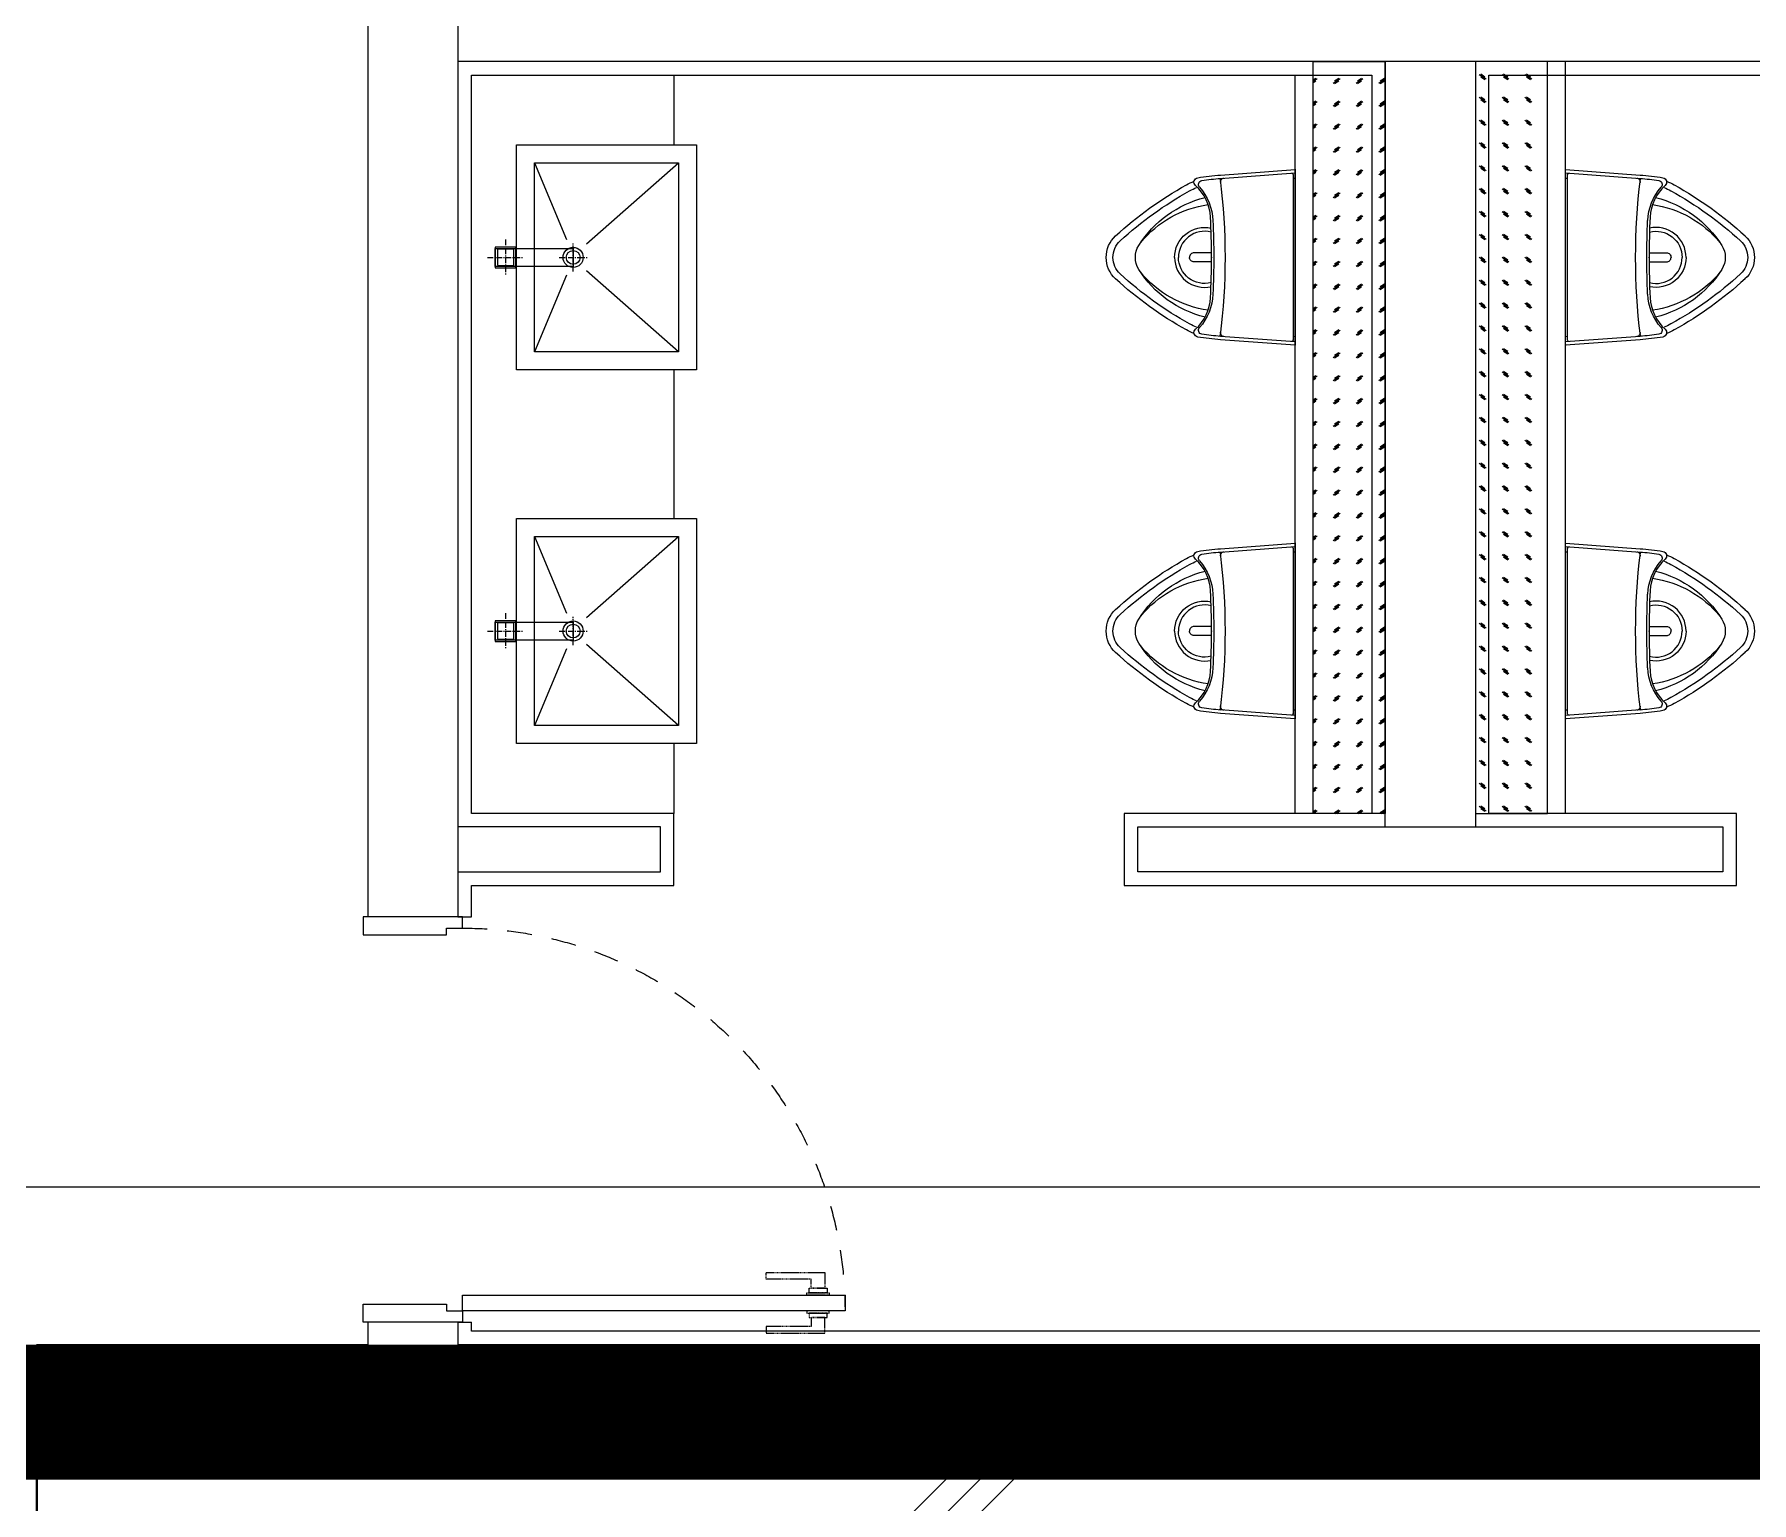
# Model space of a CAD drawing. Header units: millimetres. Extents: x 3546612 to 5615882, y 547008 to 3162891.
# Drawn here: x 5489784 to 5493599, y 2457666 to 2460928 of the extents above; entities that cross this region are included whole.
import ezdxf

# ---------------------------------------------------------------- set-up
doc = ezdxf.new("R2010")
doc.units = ezdxf.units.MM
for name, pattern in [('XR-평면도$0$CENTER', [2, 1.25, -0.25, 0.25, -0.25]), ('XR-평면도$0$DASHEDX2', [1.5, 1, -0.5]), ('XR-평면도$0$HID', [2, 1.1, -0.9])]:
    doc.linetypes.add(name, pattern=pattern)
doc.layers.add('HEB-Angle joint', color=1, linetype='Continuous')
doc.layers.add('XR-평면도$0$A-CONC-SOLD', color=9, linetype='Continuous')
for name, color, linetype, lineweight in [('XR-평면도$0$A-CNTL', 9, 'Continuous', 15), ('XR-평면도$0$A-CONC-LIN1', 9, 'Continuous', 40), ('XR-평면도$0$A-DWXM-DOOR', 9, 'Continuous', 25), ('XR-평면도$0$A-ELEV-LIN3', 9, 'Continuous', 18), ('XR-평면도$0$A-FLXM-SANI', 9, 'Continuous', 20), ('XR-평면도$0$A-WAXM-DRYW', 9, 'Continuous', 25), ('XR-평면도$0$A-XXXX-FIN2', 9, 'Continuous', 20)]:
    doc.layers.add(name, color=color, linetype=linetype, lineweight=lineweight)
doc.layers.add('XR-평면도$0$A-XXXX-NPLT', color=9, linetype='Continuous', lineweight=15, plot=False)

# ---------------------------------------------------------------- blocks, each defined once
blk = doc.blocks.new('XR-평면도$0$중심선(210216)')
at = {"layer": 'XR-평면도$0$A-CNTL', "ltscale": 300}
blk.add_lwpolyline([(-10000, 119000), (186000, 119000)], dxfattribs=at)
blk = doc.blocks.new('XR-평면도$0$CORE_01_기준층(220124)')
at = {"layer": 'XR-평면도$0$A-CONC-SOLD'}
h = blk.add_hatch(dxfattribs=at)
h.set_pattern_fill('CONC', color=256, scale=100)
h.set_pattern_definition([(45, (-392000.2, -757620.6), (-2121.32, 2121.32), []), (45, (-392000.2, -757545.6), (-2121.32, 2121.32), []), (45, (-392000.2, -757470.6), (-2121.32, 2121.32), [])])
h.paths.add_polyline_path([(9450, -9450), (9450, -12000), (4500, -12000), (4500, -9450), (5000, -9450), (5000, -9200), (4250, -9200), (4250, -12000), (400, -12000), (400, -8915), (0, -8915), (0, -12400), (9850, -12400), (9850, 0), (1650, 0), (1650, -400), (2400, -400), (2400, -4050), (2650, -4050), (2650, -3650), (3050, -3650), (3050, -3400), (2650, -3400), (2650, -400), (9450, -400), (9450, -3400), (4150, -3400), (4150, -3650), (5250, -3650), (5250, -6550), (2650, -6550), (2650, -5150), (2400, -5150), (2400, -6800), (5900, -6800), (5900, -6550), (5500, -6550), (5500, -3650), (6900, -3650), (6900, -6550), (6500, -6550), (6500, -6800), (7650, -6800), (7650, -6550), (7150, -6550), (7150, -3650), (9450, -3650), (9450, -6550), (8950, -6550), (8950, -6800), (9450, -6800), (9450, -9200), (8850, -9200), (8850, -9450)])
h.paths.add_polyline_path([(6300, -9200), (6300, -9450), (7550, -9450), (7550, -9200)], flags=17)
h.paths.add_polyline_path([(400, -400), (535, -400), (535, 0), (0, 0), (0, -7100), (400, -7100)], flags=17)
at = {"layer": 'XR-평면도$0$A-CONC-LIN1'}
for points in [[(1665, 0), (9850, 0), (9850, -12400), (0, -12400), (0, -8915)], [(1665, 0), (1665, -400)]]:
    blk.add_lwpolyline(points, dxfattribs=at)
blk = doc.blocks.new('XR-평면도$0$소변기_02')
at = {"layer": 'XR-평면도$0$A-FLXM-SANI'}
for p, q in [((-175.4, -100), (-187.5, -100)), ((-187.5, -100), (-175.4, -265.9)), ((183.9, -105), (-183.9, -105)), ((-175.1, -105), (-175.4, -100)), ((175.4, -100), (-175.4, -100)), ((175.4, -100), (175.1, -105)), ((175.4, -265.9), (187.5, -100)), ((187.5, -100), (175.4, -100))]:
    blk.add_line(p, q, dxfattribs=at)
for points in [[(-187.5, -100), (-195, -100), (-182.9, -265.9, 0.023242), (-176.9, -316.6, 0.630524), (-159.5, -321.6, -0.202072), (-89.5, -288.1, -0.011863), (0, -286, -0.011863), (89.5, -288.1, -0.202072), (159.5, -321.6, 0.630524), (176.9, -316.6, 0.023242), (182.9, -265.9), (195, -100), (187.5, -100)], [(0, -368, -0.478946), (-65.1, -287.1)], [(-56.1, -286.8, 0.490611), (0, -359.4, 0.528057)], [(-10, -286), (-10, -324.8, 0.414214), (0, -334.8, 0.414214)], [(10, -286), (10, -324.8, -0.414214), (0, -334.8, -0.414214)], [(56.1, -286.8, -0.490611), (0, -359.4, -0.528057)], [(0, -368, 0.478946), (65.1, -287.1)]]:
    blk.add_lwpolyline(points, format="xyb", dxfattribs=at)
for centre, radius, start, end in [((-183.9, -108), 3, 90, 184.1596), ((183.9, -108), 3, 355.8404, 90), ((-168, -258), 8, 184.1596, 276.8254), ((373.1, -226), 550, 184.1596, 188.5026), ((-173.2, -268.7), 2, 97.0893, 184.471), ((0, -1661.5), 1405.5, 82.9107, 97.0893), ((168, -258), 8, 263.1746, 355.8404), ((-373.1, -226), 550, 351.4974, 355.8404), ((173.2, -268.7), 2, 355.529, 82.9107), ((-76.5, -402.7), 120, 92.4755, 131.4748), ((103.4, -241.7), 243.5, 193.9578, 237.7034), ((118.9, -259.2), 238.8, 188.2663, 230.4596), ((0, -2172.2), 1891.2, 90, 92.4755), ((0, -2172.2), 1891.2, 87.5245, 90), ((-103.4, -241.7), 243.5, 302.2966, 346.0422), ((-118.9, -259.2), 238.8, 309.5404, 351.7337), ((76.5, -402.7), 120, 48.5252, 87.5245), ((-161.9, -306), 9, 188.5026, 311.4748), ((-29.7, -269.3), 150, 201.7125, 208.9106), ((551.7, 51.7), 814.1, 208.9106, 222.5695), ((-29.7, -269.3), 135, 201.7125, 208.9106), ((551.7, 51.7), 799.1, 208.9106, 222.5695), ((-551.7, 51.7), 799.1, 317.4305, 331.0894), ((-551.7, 51.7), 814.1, 317.4305, 331.0894), ((29.7, -269.3), 135, 331.0894, 338.2875), ((161.9, -306), 9, 228.5252, 351.4974), ((29.7, -269.3), 150, 331.0894, 338.2875), ((0, -405.2), 50, 237.7034, 302.2966), ((0, -455), 50, 222.5695, 270), ((0, -455), 50, 270, 317.4305), ((0, -455), 65, 222.5695, 270), ((0, -455), 65, 270, 317.4305)]:
    blk.add_arc(centre, radius, start, end, dxfattribs=at)
for p in [(-183.9, -105), (195, -100), (-167, -266), (0, -286)]:
    blk.add_point(p, dxfattribs=at)
blk = doc.blocks.new('XR-평면도$0$도어_005')
at = {"layer": 'XR-평면도$0$A-DWXM-DOOR'}
blk.add_lwpolyline([(60, 0), (60, 850), (25, 850), (25, 0)], close=True, dxfattribs=at)
at = {"layer": 'XR-평면도$0$A-DWXM-DOOR', "color": 9, "linetype": 'XR-평면도$0$DASHEDX2', "ltscale": 2}
for points in [[(-25, 805), (10, 805), (10, 775), (-10, 775), (-10, 675), (-25, 675)], [(20, 810), (20, 770), (10, 770), (10, 810)], [(20, 765), (20, 815), (25, 815), (25, 765)], [(65, 765), (65, 815), (60, 815), (60, 765)], [(65, 810), (65, 770), (75, 770), (75, 810)], [(110, 805), (75, 805), (75, 775), (95, 775), (95, 675), (110, 675)]]:
    blk.add_lwpolyline(points, close=True, dxfattribs=at)
at = {"layer": 'XR-평면도$0$A-DWXM-DOOR', "color": 0}
for points in [[(40, -220), (40, -35), (25, -35), (25, 0), (0, 0), (0, -220)], [(860, -220), (860, -35), (875, -35), (875, 0), (900, 0), (900, -220)]]:
    blk.add_lwpolyline(points, close=True, dxfattribs=at)
at = {"layer": 'XR-평면도$0$A-DWXM-DOOR', "color": 1, "linetype": 'XR-평면도$0$HID', "ltscale": 50}
blk.add_arc((25, 0), 850, 0, 90, dxfattribs=at)
blk = doc.blocks.new('XR-평면도$0$화장실(4F)')
at = {"layer": 'XR-평면도$0$A-XXXX-NPLT'}
h = blk.add_hatch(dxfattribs=at)
h.set_pattern_fill('GLASS', color=256, scale=2, angle=270)
h.set_pattern_definition([(33.6901, (116607.44, 133972.533), (101.5999775, 50.8000678), [18.316194, -164.845797]), (33.6901, (116610.488, 133971.517), (101.5999775, 50.8000678), [10.989716, -172.172274]), (33.6901, (116610.488, 133977.613), (101.5999775, 50.8000678), [10.989716, -172.172274])])
h.paths.add_polyline_path([(4500, 3000), (4660, 3000), (4660, 1330), (4500, 1330)])
h = blk.add_hatch(dxfattribs=at)
h.set_pattern_fill('GLASS', color=256, scale=2, angle=270)
h.set_pattern_definition([(146.3099, (-107087.44, 133942.533), (-101.5999775, 50.8000678), [18.316194, -164.845797]), (146.3099, (-107090.488, 133941.517), (-101.5999775, 50.8000678), [10.989716, -172.172274]), (146.3099, (-107090.488, 133947.613), (-101.5999775, 50.8000678), [10.989716, -172.172274])])
h.paths.add_polyline_path([(5020, 3000), (4860, 3000), (4860, 1330), (5020, 1330)])
at = {"layer": 'XR-평면도$0$A-ELEV-LIN3'}
for points in [[(4500, 3000), (4660, 3000), (4660, 1330), (4500, 1330), (4500, 3000)], [(5020, 3000), (4860, 3000), (4860, 1330), (5020, 1330), (5020, 3000)]]:
    blk.add_lwpolyline(points, dxfattribs=at)
at = {"layer": 'XR-평면도$0$A-FLXM-SANI', "color": 1, "linetype": 'XR-평면도$0$CENTER', "ltscale": 10}
for p, q in [((2706, 2604.5), (2706, 2525.5)), ((2856, 2533.8), (2856, 2596.2)), ((2666, 2565), (2746, 2565)), ((2824.8, 2565), (2887.2, 2565)), ((2706, 1774.5), (2706, 1695.5)), ((2856, 1703.8), (2856, 1766.2)), ((2666, 1735), (2746, 1735)), ((2824.8, 1735), (2887.2, 1735))]:
    blk.add_line(p, q, dxfattribs=at)
at = {"layer": 'XR-평면도$0$A-FLXM-SANI', "color": 9}
for points in [[(3080, 1485), (3080, 1330), (2630, 1330), (2630, 2970), (3080, 2970), (3080, 2815)], [(2770, 2775), (2841.5, 2604.7)], [(2885.8, 2594.9), (3090, 2775)], [(2841.5, 2525.3), (2770, 2355)], [(3090, 2355), (2885.8, 2535.1)], [(3080, 2315), (3080, 1985)], [(2770, 1945), (2841.5, 1774.7)], [(2885.8, 1764.9), (3090, 1945)], [(2841.5, 1695.3), (2770, 1525)], [(3090, 1525), (2885.8, 1705.1)]]:
    blk.add_lwpolyline(points, dxfattribs=at)
at = {"layer": 'XR-평면도$0$A-FLXM-SANI'}
for points in [[(2730, 2315), (2730, 2815), (3130, 2815), (3130, 2315)], [(2730, 1485), (2730, 1985), (3130, 1985), (3130, 1485)]]:
    blk.add_lwpolyline(points, close=True, dxfattribs=at)
at = {"layer": 'XR-평면도$0$A-FLXM-SANI', "color": 9}
for points in [[(3090, 2355), (2770, 2355), (2770, 2775), (3090, 2775)], [(3090, 1525), (2770, 1525), (2770, 1945), (3090, 1945)]]:
    blk.add_lwpolyline(points, close=True, dxfattribs=at)
at = {"layer": 'XR-평면도$0$A-FLXM-SANI', "color": 8, "linetype": 'XR-평면도$0$DASHEDX2', "elevation": 0}
for points in [[(2683, 2542), (2729, 2542), (2729, 2588), (2683, 2588)], [(2688, 2547), (2724, 2547), (2724, 2583), (2688, 2583)], [(2683, 1712), (2729, 1712), (2729, 1758), (2683, 1758)], [(2688, 1717), (2724, 1717), (2724, 1753), (2688, 1753)]]:
    blk.add_lwpolyline(points, close=True, dxfattribs=at)
at = {"layer": 'XR-평면도$0$A-FLXM-SANI', "color": 8, "linetype": 'XR-평면도$0$DASHEDX2'}
for points in [[(2683, 2545), (2683, 2585), (2856, 2585), (2856, 2545)], [(2683, 1715), (2683, 1755), (2856, 1755), (2856, 1715)]]:
    blk.add_lwpolyline(points, close=True, dxfattribs=at)
at = {"layer": 'XR-평면도$0$A-FLXM-SANI', "color": 9}
for centre, radius in [((2856, 2565), 22.3), ((2856, 2565), 15.3), ((2856, 1735), 22.3), ((2856, 1735), 15.3)]:
    blk.add_circle(centre, radius, dxfattribs=at)
at = {"layer": 'XR-평면도$0$A-WAXM-DRYW'}
for p, q in [((2600, 1100), (2399.9, 1100)), ((2600, 200), (2400, 200)), ((1665, 0), (1665, 150)), ((1665, 150), (2400, 150)), ((2600, 150), (7850, 150))]:
    blk.add_line(p, q, dxfattribs=at)
for points in [[(2400, 3300), (2400, 1100)], [(2600, 3200), (2600, 1100)], [(7850, 3000), (2600, 3000)], [(4660, 1300), (4660, 3000)], [(4860, 3000), (4860, 1300)], [(3050, 1300), (2600, 1300)], [(2600, 1200), (3050, 1200), (3050, 1300)], [(4110, 1300), (4660, 1300)], [(4660, 1300), (5410, 1300), (5410, 1200), (4110, 1200), (4110, 1300)], [(2400, 200), (2400, 150)], [(2600, 200), (2600, 150)]]:
    blk.add_lwpolyline(points, dxfattribs=at)
at = {"layer": 'XR-평면도$0$A-XXXX-FIN2'}
for p, q in [((5060, 1330), (5060, 3000)), ((4460, 1330), (4460, 2970))]:
    blk.add_line(p, q, dxfattribs=at)
for points in [[(2599.9, 1100), (2630, 1100), (2630, 1170), (3080, 1170), (3080, 1330), (2630, 1330), (2630, 2970), (4630, 2970), (4630, 1330), (4080, 1330), (4080, 1170), (5440, 1170), (5440, 1330), (4890, 1330), (4890, 2970), (7820, 2970), (7820, 180), (2630, 180), (2630, 200)], [(2599.9, 200), (2630, 200)]]:
    blk.add_lwpolyline(points, dxfattribs=at)
at = {"xscale": -1}
for name, p, rotation in [('XR-평면도$0$소변기_02', (4560, 2565), 270), ('XR-평면도$0$소변기_02', (4960, 2565), 89.99999999999994), ('XR-평면도$0$소변기_02', (4560, 1735), 270), ('XR-평면도$0$소변기_02', (4960, 1735), 89.99999999999994), ('XR-평면도$0$도어_005', (2609.9, 200), 270)]:
    blk.add_blockref(name, p, dxfattribs=dict(at, rotation=rotation))

msp = doc.modelspace()

# ---------------------------------------------------------------- linework, layer by layer
at = {"layer": 'HEB-Angle joint', "const_width": 300}
msp.add_lwpolyline([(5427097.8, 2494208), (5499075, 2494208), (5499075, 2457867.6), (5427097.8, 2457867.6)], close=True, dxfattribs=at)

# ---------------------------------------------------------------- block references
for name in ['XR-평면도$0$화장실(4F)', 'XR-평면도$0$화장실(4F)', 'XR-평면도$0$화장실(4F)', 'XR-평면도$0$CORE_01_기준층(220124)', 'XR-평면도$0$CORE_01_기준층(220124)', 'XR-평면도$0$CORE_01_기준층(220124)']:
    msp.add_blockref(name, (5488125, 2457867.6))
at = {"layer": 'XR-평면도$0$A-CNTL'}
msp.add_blockref('XR-평면도$0$중심선(210216)', (5322575, 2339367.6), dxfattribs=at)

doc.saveas('drawing.dxf')
